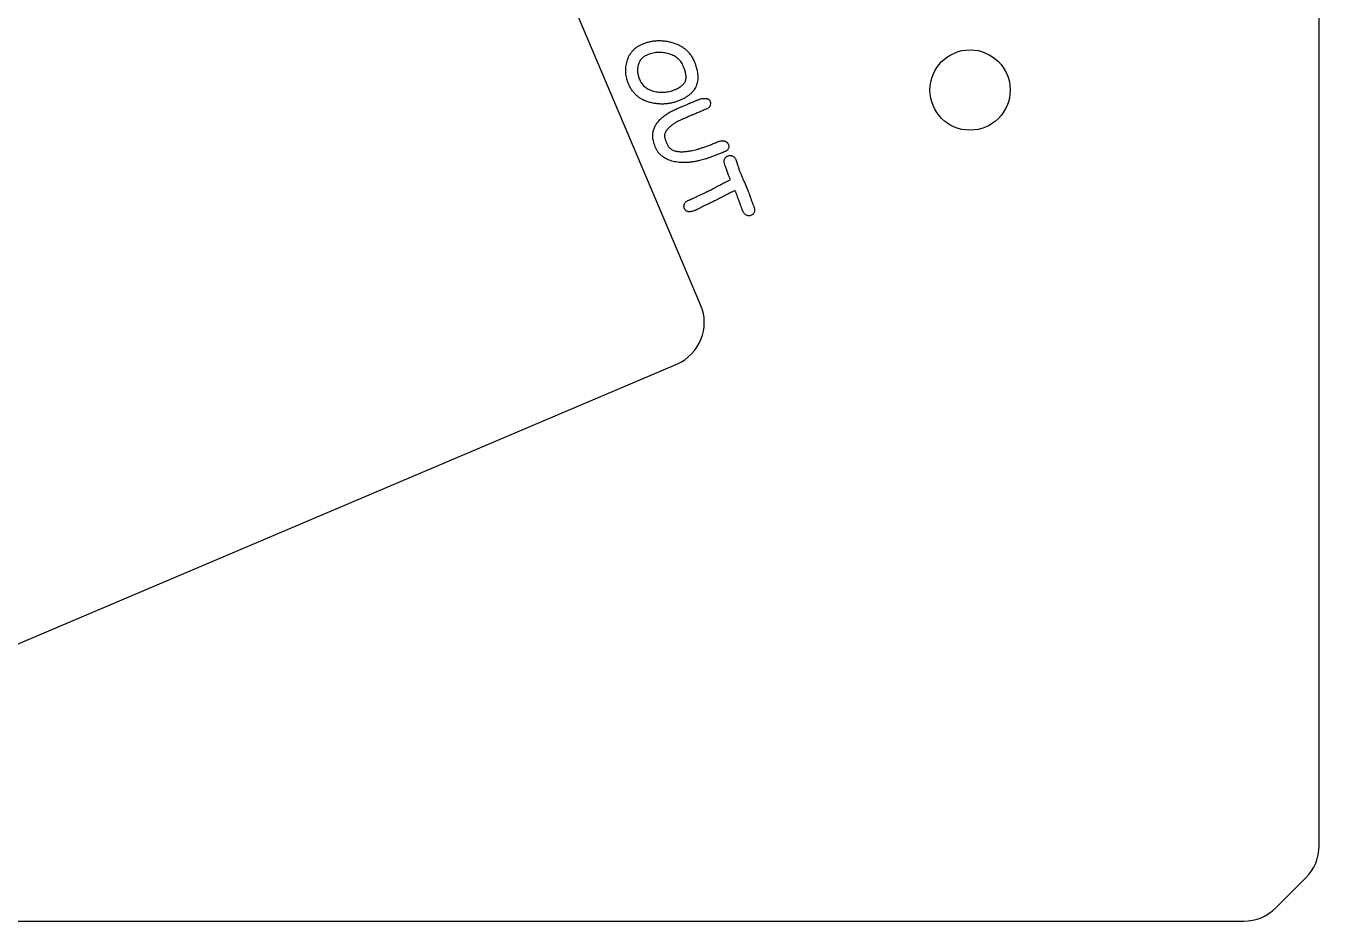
# Model space of a CAD drawing. Header units: millimetres. Extents: x -52 to 52, y -45 to 45.
# Drawn here: x -5.4 to 51.8, y -45 to -5.4 of the extents above; entities that cross this region are included whole.
import ezdxf

# ---------------------------------------------------------------- set-up
doc = ezdxf.new("R2010")
doc.units = ezdxf.units.MM

msp = doc.modelspace()

# ---------------------------------------------------------------- linework, layer by layer
at = {"color": 7, "linetype": 'Continuous', "lineweight": 25}
for p, q in [((51.75, -41.672), (51.75, 41.672)), ((24.411, -17.761), (9.109, 18.289)), ((25.729, -12.231), (25.689, -12.137)), ((-12.699, -35.686), (23.352, -20.384)), ((49.836, -44.414), (51.164, -43.086)), ((-48.422, -45), (48.422, -45))]:
    msp.add_line(p, q, dxfattribs=at)
msp.add_circle((36.318, -8.273), 1.775, dxfattribs=at)
for centre, start, end in [((22.57, -18.543), 293, 23), ((49.75, -41.672), 315, 0), ((48.422, -43), 270, 315)]:
    msp.add_arc(centre, 2, start, end, dxfattribs=at)
for points, knots in [([(21.157, -6.999), (21.171, -6.956), (21.198, -6.871), (21.254, -6.752), (21.322, -6.642), (21.401, -6.542), (21.491, -6.452), (21.593, -6.372), (21.705, -6.302), (21.787, -6.264), (21.829, -6.245)], [0, 0, 0, 0, 0.129991, 0.25572, 0.377929, 0.499233, 0.620109, 0.742624, 0.869112, 1, 1, 1, 1]), ([(21.829, -6.245), (21.879, -6.225), (21.98, -6.185), (22.135, -6.141), (22.292, -6.109), (22.45, -6.091), (22.61, -6.088), (22.772, -6.096), (22.935, -6.119), (23.044, -6.144), (23.098, -6.156)], [0, 0, 0, 0, 0.126033, 0.250091, 0.373018, 0.49568, 0.618492, 0.743229, 0.869882, 1, 1, 1, 1]), ([(23.098, -6.156), (23.129, -6.164), (23.189, -6.181), (23.276, -6.21), (23.361, -6.242), (23.441, -6.279), (23.518, -6.318), (23.59, -6.361), (23.66, -6.408), (23.725, -6.459), (23.788, -6.513), (23.846, -6.571), (23.9, -6.633), (23.951, -6.698), (23.998, -6.766), (24.042, -6.839), (24.082, -6.914), (24.106, -6.967), (24.117, -6.994)], [0, 0, 0, 0, 0.068829, 0.136377, 0.2016, 0.266023, 0.328705, 0.390604, 0.451721, 0.512181, 0.572027, 0.631727, 0.691533, 0.751661, 0.812667, 0.873843, 0.936345, 1, 1, 1, 1]), ([(22.033, -6.727), (22.009, -6.738), (21.962, -6.759), (21.897, -6.801), (21.839, -6.847), (21.788, -6.9), (21.742, -6.959), (21.705, -7.024), (21.673, -7.094), (21.658, -7.144), (21.65, -7.17)], [0, 0, 0, 0, 0.130299, 0.255242, 0.37717, 0.497696, 0.619197, 0.741666, 0.867823, 1, 1, 1, 1]), ([(22.952, -6.661), (22.912, -6.652), (22.834, -6.634), (22.716, -6.618), (22.599, -6.612), (22.483, -6.615), (22.368, -6.629), (22.255, -6.651), (22.142, -6.683), (22.07, -6.712), (22.033, -6.727)], [0, 0, 0, 0, 0.129933, 0.256335, 0.381119, 0.503924, 0.626878, 0.749542, 0.874093, 1, 1, 1, 1]), ([(23.638, -7.201), (23.622, -7.168), (23.591, -7.102), (23.532, -7.012), (23.461, -6.931), (23.38, -6.858), (23.288, -6.795), (23.185, -6.741), (23.073, -6.695), (22.993, -6.673), (22.952, -6.661)], [0, 0, 0, 0, 0.121313, 0.239744, 0.35737, 0.476687, 0.598678, 0.725732, 0.858839, 1, 1, 1, 1]), ([(21.235, -8.029), (21.217, -7.985), (21.183, -7.899), (21.144, -7.768), (21.118, -7.637), (21.102, -7.508), (21.098, -7.379), (21.105, -7.251), (21.124, -7.124), (21.146, -7.041), (21.157, -6.999)], [0, 0, 0, 0, 0.134057, 0.263547, 0.389704, 0.5131, 0.634564, 0.755628, 0.87729, 1, 1, 1, 1]), ([(21.65, -7.17), (21.644, -7.196), (21.632, -7.247), (21.622, -7.325), (21.62, -7.405), (21.625, -7.486), (21.636, -7.569), (21.656, -7.653), (21.681, -7.738), (21.704, -7.794), (21.716, -7.823)], [0, 0, 0, 0, 0.117836, 0.23562, 0.354264, 0.475651, 0.599786, 0.728514, 0.861592, 1, 1, 1, 1]), ([(24.117, -6.994), (24.138, -7.044), (24.178, -7.143), (24.225, -7.291), (24.259, -7.432), (24.279, -7.567), (24.288, -7.697), (24.282, -7.821), (24.263, -7.939), (24.231, -8.051), (24.186, -8.157), (24.127, -8.257), (24.055, -8.351), (23.97, -8.438), (23.872, -8.52), (23.761, -8.596), (23.637, -8.666), (23.548, -8.706), (23.502, -8.726)], [0, 0, 0, 0, 0.078006, 0.151154, 0.219965, 0.28461, 0.345898, 0.404402, 0.46083, 0.515627, 0.569955, 0.624305, 0.679895, 0.737523, 0.7977, 0.861245, 0.928561, 1, 1, 1, 1]), ([(23.748, -7.849), (23.753, -7.829), (23.763, -7.788), (23.768, -7.722), (23.765, -7.65), (23.755, -7.572), (23.738, -7.488), (23.712, -7.398), (23.679, -7.301), (23.652, -7.235), (23.638, -7.201)], [0, 0, 0, 0, 0.091339, 0.189519, 0.296893, 0.413795, 0.541946, 0.682227, 0.834947, 1, 1, 1, 1]), ([(21.716, -7.823), (21.731, -7.856), (21.761, -7.92), (21.821, -8.008), (21.89, -8.087), (21.97, -8.156), (22.06, -8.216), (22.161, -8.267), (22.271, -8.307), (22.35, -8.326), (22.39, -8.336)], [0, 0, 0, 0, 0.122218, 0.24164, 0.35958, 0.478012, 0.599976, 0.726298, 0.858999, 1, 1, 1, 1]), ([(23.298, -8.244), (23.328, -8.231), (23.386, -8.205), (23.466, -8.162), (23.537, -8.116), (23.598, -8.067), (23.65, -8.017), (23.692, -7.964), (23.726, -7.908), (23.741, -7.868), (23.748, -7.849)], [0, 0, 0, 0, 0.15903, 0.306323, 0.442625, 0.568726, 0.685442, 0.79558, 0.898997, 1, 1, 1, 1]), ([(22.253, -8.842), (22.223, -8.835), (22.163, -8.821), (22.075, -8.795), (21.992, -8.765), (21.912, -8.731), (21.835, -8.693), (21.762, -8.653), (21.693, -8.607), (21.627, -8.559), (21.565, -8.506), (21.507, -8.449), (21.452, -8.389), (21.401, -8.324), (21.354, -8.256), (21.31, -8.184), (21.27, -8.108), (21.247, -8.055), (21.235, -8.029)], [0, 0, 0, 0, 0.068819, 0.135946, 0.201172, 0.264946, 0.327631, 0.389247, 0.449865, 0.509851, 0.569693, 0.629649, 0.689373, 0.749721, 0.810939, 0.872679, 0.935758, 1, 1, 1, 1]), ([(22.39, -8.336), (22.428, -8.344), (22.504, -8.358), (22.618, -8.369), (22.733, -8.371), (22.847, -8.364), (22.96, -8.348), (23.074, -8.323), (23.187, -8.289), (23.261, -8.259), (23.298, -8.244)], [0, 0, 0, 0, 0.125452, 0.248935, 0.371872, 0.49439, 0.61792, 0.743117, 0.870229, 1, 1, 1, 1]), ([(23.502, -8.726), (23.451, -8.746), (23.351, -8.786), (23.197, -8.831), (23.042, -8.866), (22.886, -8.885), (22.729, -8.895), (22.571, -8.889), (22.411, -8.873), (22.306, -8.852), (22.253, -8.842)], [0, 0, 0, 0, 0.127726, 0.253689, 0.377719, 0.500409, 0.623616, 0.747596, 0.872672, 1, 1, 1, 1]), ([(22.313, -10.093), (22.321, -10.067), (22.336, -10.016), (22.365, -9.941), (22.4, -9.868), (22.441, -9.797), (22.488, -9.728), (22.54, -9.661), (22.598, -9.595), (22.661, -9.532), (22.731, -9.471), (22.806, -9.411), (22.886, -9.353), (22.973, -9.297), (23.065, -9.243), (23.163, -9.191), (23.267, -9.14), (23.338, -9.109), (23.375, -9.093)], [0, 0, 0, 0, 0.052979, 0.106008, 0.159499, 0.213604, 0.268564, 0.324839, 0.382423, 0.442049, 0.503419, 0.566692, 0.632325, 0.700793, 0.771396, 0.844785, 0.920725, 1, 1, 1, 1]), ([(23.375, -9.093), (23.391, -9.087), (23.426, -9.072), (23.485, -9.047), (23.554, -9.017), (23.63, -8.985), (23.706, -8.952), (23.776, -8.923), (23.834, -8.898), (23.87, -8.883), (23.886, -8.876)], [0, 0, 0, 0, 0.093896, 0.208322, 0.344238, 0.499316, 0.655762, 0.791678, 0.906104, 1, 1, 1, 1]), ([(23.886, -8.876), (23.898, -8.871), (23.927, -8.859), (23.974, -8.84), (24.028, -8.815), (24.09, -8.79), (24.15, -8.764), (24.206, -8.74), (24.253, -8.721), (24.281, -8.709), (24.294, -8.703)], [0, 0, 0, 0, 0.093621, 0.208334, 0.343449, 0.499146, 0.655351, 0.791666, 0.906379, 1, 1, 1, 1]), ([(24.693, -9.102), (24.674, -9.11), (24.633, -9.128), (24.564, -9.157), (24.482, -9.192), (24.392, -9.23), (24.301, -9.268), (24.219, -9.303), (24.15, -9.332), (24.108, -9.35), (24.089, -9.358)], [0, 0, 0, 0, 0.092857, 0.207016, 0.342943, 0.499016, 0.655089, 0.791017, 0.905987, 1, 1, 1, 1]), ([(24.294, -8.703), (24.317, -8.694), (24.363, -8.676), (24.434, -8.656), (24.507, -8.645), (24.555, -8.642), (24.579, -8.641)], [0, 0, 0, 0, 0.25617, 0.505671, 0.75311, 1, 1, 1, 1]), ([(24.579, -8.641), (24.594, -8.641), (24.624, -8.641), (24.665, -8.645), (24.703, -8.655), (24.736, -8.667), (24.765, -8.684), (24.789, -8.704), (24.809, -8.729), (24.818, -8.748), (24.823, -8.758)], [0, 0, 0, 0, 0.158713, 0.304206, 0.436698, 0.558698, 0.673053, 0.781319, 0.888594, 1, 1, 1, 1]), ([(24.83, -8.951), (24.824, -8.968), (24.812, -9.001), (24.781, -9.043), (24.742, -9.079), (24.71, -9.094), (24.693, -9.102)], [0, 0, 0, 0, 0.253436, 0.49568, 0.740785, 1, 1, 1, 1]), ([(24.823, -8.758), (24.829, -8.773), (24.84, -8.804), (24.846, -8.853), (24.843, -8.903), (24.835, -8.935), (24.83, -8.951)], [0, 0, 0, 0, 0.2527739, 0.4950182, 0.7443259, 1, 1, 1, 1]), ([(23.583, -9.573), (23.538, -9.593), (23.452, -9.631), (23.329, -9.699), (23.214, -9.772), (23.143, -9.826), (23.107, -9.853)], [0, 0, 0, 0, 0.261641, 0.513944, 0.760021, 1, 1, 1, 1]), ([(24.089, -9.358), (24.073, -9.365), (24.038, -9.379), (23.98, -9.405), (23.911, -9.433), (23.836, -9.466), (23.76, -9.498), (23.691, -9.527), (23.633, -9.552), (23.598, -9.567), (23.583, -9.573)], [0, 0, 0, 0, 0.093401, 0.207933, 0.343745, 0.500692, 0.657226, 0.793038, 0.90757, 1, 1, 1, 1]), ([(22.428, -10.839), (22.413, -10.802), (22.384, -10.731), (22.348, -10.625), (22.321, -10.524), (22.303, -10.428), (22.292, -10.337), (22.29, -10.251), (22.296, -10.169), (22.308, -10.118), (22.313, -10.093)], [0, 0, 0, 0, 0.1549529, 0.3003583, 0.4360237, 0.5634566, 0.682577, 0.7941608, 0.8993274, 1, 1, 1, 1]), ([(22.816, -10.244), (22.815, -10.254), (22.811, -10.275), (22.812, -10.31), (22.818, -10.35), (22.828, -10.397), (22.842, -10.449), (22.861, -10.507), (22.884, -10.571), (22.902, -10.616), (22.911, -10.639)], [0, 0, 0, 0, 0.0698011, 0.1544246, 0.2539508, 0.3692854, 0.5006381, 0.6500456, 0.8164307, 1, 1, 1, 1]), ([(23.107, -9.853), (23.088, -9.869), (23.05, -9.9), (22.998, -9.949), (22.952, -9.998), (22.913, -10.047), (22.878, -10.096), (22.851, -10.145), (22.83, -10.194), (22.821, -10.228), (22.816, -10.244)], [0, 0, 0, 0, 0.152256, 0.29658, 0.431015, 0.55792, 0.676926, 0.790162, 0.896707, 1, 1, 1, 1]), ([(22.765, -11.239), (22.746, -11.225), (22.708, -11.198), (22.656, -11.153), (22.606, -11.107), (22.562, -11.058), (22.522, -11.007), (22.486, -10.953), (22.454, -10.897), (22.437, -10.858), (22.428, -10.839)], [0, 0, 0, 0, 0.133553, 0.263607, 0.390163, 0.515291, 0.637293, 0.75833, 0.879451, 1, 1, 1, 1]), ([(22.911, -10.639), (22.92, -10.659), (22.937, -10.698), (22.971, -10.752), (23.009, -10.801), (23.053, -10.844), (23.102, -10.882), (23.157, -10.915), (23.217, -10.943), (23.282, -10.965), (23.353, -10.982), (23.429, -10.994), (23.51, -11.001), (23.596, -11.002), (23.688, -10.998), (23.785, -10.989), (23.887, -10.975), (23.957, -10.962), (23.993, -10.956)], [0, 0, 0, 0, 0.053114, 0.104107, 0.15444, 0.204082, 0.254787, 0.30634, 0.359881, 0.415759, 0.474384, 0.536895, 0.6031, 0.673317, 0.747834, 0.826836, 0.910995, 1, 1, 1, 1]), ([(23.993, -10.956), (24.033, -10.947), (24.116, -10.93), (24.244, -10.896), (24.382, -10.855), (24.529, -10.807), (24.686, -10.752), (24.852, -10.69), (25.027, -10.62), (25.147, -10.57), (25.208, -10.544)], [0, 0, 0, 0, 0.094954, 0.198281, 0.309998, 0.430193, 0.559512, 0.697602, 0.844361, 1, 1, 1, 1]), ([(25.208, -10.544), (25.225, -10.538), (25.259, -10.525), (25.312, -10.515), (25.368, -10.512), (25.405, -10.516), (25.424, -10.518)], [0, 0, 0, 0, 0.244603, 0.491234, 0.741515, 1, 1, 1, 1]), ([(25.424, -10.518), (25.436, -10.52), (25.461, -10.524), (25.495, -10.535), (25.527, -10.55), (25.556, -10.568), (25.581, -10.591), (25.604, -10.616), (25.623, -10.646), (25.633, -10.667), (25.638, -10.678)], [0, 0, 0, 0, 0.134413, 0.263947, 0.386421, 0.506872, 0.62498, 0.745993, 0.869294, 1, 1, 1, 1]), ([(25.638, -10.678), (25.645, -10.697), (25.657, -10.732), (25.66, -10.787), (25.648, -10.84), (25.63, -10.87), (25.621, -10.886)], [0, 0, 0, 0, 0.266366, 0.508435, 0.748132, 1, 1, 1, 1]), ([(23.192, -11.427), (23.154, -11.417), (23.079, -11.397), (22.969, -11.354), (22.864, -11.302), (22.798, -11.26), (22.765, -11.239)], [0, 0, 0, 0, 0.251436, 0.499754, 0.749091, 1, 1, 1, 1]), ([(24.368, -11.391), (24.315, -11.404), (24.21, -11.428), (24.053, -11.454), (23.9, -11.472), (23.75, -11.481), (23.605, -11.481), (23.464, -11.472), (23.326, -11.455), (23.237, -11.436), (23.192, -11.427)], [0, 0, 0, 0, 0.13833, 0.272306, 0.401944, 0.527496, 0.649909, 0.769133, 0.885702, 1, 1, 1, 1]), ([(25.493, -10.992), (25.436, -11.016), (25.325, -11.062), (25.162, -11.128), (25.008, -11.187), (24.863, -11.24), (24.727, -11.287), (24.6, -11.328), (24.481, -11.363), (24.405, -11.382), (24.368, -11.391)], [0, 0, 0, 0, 0.155768, 0.302353, 0.440233, 0.569616, 0.689919, 0.801655, 0.905034, 1, 1, 1, 1]), ([(25.457, -11.488), (25.455, -11.471), (25.451, -11.437), (25.452, -11.388), (25.46, -11.344), (25.476, -11.303), (25.498, -11.267), (25.529, -11.236), (25.566, -11.209), (25.594, -11.196), (25.609, -11.189)], [0, 0, 0, 0, 0.14434, 0.275389, 0.397665, 0.51462, 0.62806, 0.744159, 0.867288, 1, 1, 1, 1]), ([(25.621, -10.886), (25.613, -10.897), (25.596, -10.92), (25.566, -10.949), (25.532, -10.973), (25.506, -10.985), (25.493, -10.992)], [0, 0, 0, 0, 0.2488, 0.498056, 0.743474, 1, 1, 1, 1]), ([(25.609, -11.189), (25.624, -11.183), (25.655, -11.172), (25.704, -11.167), (25.754, -11.17), (25.786, -11.179), (25.803, -11.184)], [0, 0, 0, 0, 0.2484623, 0.4897309, 0.7386049, 1, 1, 1, 1]), ([(25.803, -11.184), (25.822, -11.191), (25.859, -11.205), (25.906, -11.243), (25.944, -11.292), (25.959, -11.33), (25.967, -11.35)], [0, 0, 0, 0, 0.2512428, 0.4911017, 0.738085, 1, 1, 1, 1]), ([(25.967, -11.35), (25.969, -11.356), (25.974, -11.37), (25.982, -11.394), (25.992, -11.424), (26.004, -11.459), (26.016, -11.499), (26.031, -11.545), (26.047, -11.596), (26.058, -11.631), (26.064, -11.65)], [0, 0, 0, 0, 0.064364, 0.143777, 0.242316, 0.359985, 0.492735, 0.644619, 0.81389, 1, 1, 1, 1]), ([(25.689, -12.137), (25.676, -12.105), (25.649, -12.042), (25.612, -11.949), (25.577, -11.861), (25.547, -11.777), (25.519, -11.698), (25.496, -11.624), (25.475, -11.555), (25.463, -11.51), (25.457, -11.488)], [0, 0, 0, 0, 0.152609, 0.298197, 0.434916, 0.564367, 0.685023, 0.797724, 0.902776, 1, 1, 1, 1]), ([(26.064, -11.65), (26.073, -11.68), (26.09, -11.736), (26.118, -11.816), (26.142, -11.886), (26.16, -11.929), (26.168, -11.949)], [0, 0, 0, 0, 0.294863, 0.559621, 0.794975, 1, 1, 1, 1]), ([(26.168, -11.949), (26.177, -11.969), (26.197, -12.015), (26.23, -12.091), (26.269, -12.18), (26.312, -12.278), (26.356, -12.376), (26.396, -12.466), (26.429, -12.541), (26.448, -12.588), (26.457, -12.608)], [0, 0, 0, 0, 0.093591, 0.208392, 0.343346, 0.499836, 0.655592, 0.790869, 0.90567, 1, 1, 1, 1]), ([(24.47, -12.869), (24.491, -12.86), (24.534, -12.841), (24.601, -12.81), (24.673, -12.777), (24.749, -12.739), (24.831, -12.699), (24.917, -12.654), (25.008, -12.607), (25.07, -12.573), (25.102, -12.556)], [0, 0, 0, 0, 0.096654, 0.201309, 0.313645, 0.434386, 0.563566, 0.701198, 0.846547, 1, 1, 1, 1]), ([(25.102, -12.556), (25.138, -12.537), (25.208, -12.5), (25.307, -12.446), (25.399, -12.398), (25.481, -12.355), (25.555, -12.316), (25.621, -12.284), (25.678, -12.255), (25.713, -12.238), (25.729, -12.231)], [0, 0, 0, 0, 0.174828, 0.334621, 0.480827, 0.613108, 0.731084, 0.834764, 0.924522, 1, 1, 1, 1]), ([(23.828, -13.169), (23.839, -13.164), (23.864, -13.153), (23.904, -13.137), (23.945, -13.119), (23.971, -13.108), (23.982, -13.103)], [0, 0, 0, 0, 0.203084, 0.491599, 0.786008, 1, 1, 1, 1]), ([(23.982, -13.103), (23.998, -13.097), (24.032, -13.082), (24.088, -13.055), (24.153, -13.023), (24.225, -12.987), (24.298, -12.95), (24.364, -12.918), (24.42, -12.891), (24.454, -12.876), (24.47, -12.869)], [0, 0, 0, 0, 0.093352, 0.206699, 0.342483, 0.497866, 0.654684, 0.790469, 0.905238, 1, 1, 1, 1]), ([(25.232, -13.067), (25.196, -13.086), (25.125, -13.123), (25.023, -13.175), (24.926, -13.225), (24.834, -13.269), (24.748, -13.311), (24.668, -13.348), (24.593, -13.383), (24.544, -13.403), (24.521, -13.413)], [0, 0, 0, 0, 0.154195, 0.29987, 0.437682, 0.566334, 0.687461, 0.799778, 0.904273, 1, 1, 1, 1]), ([(25.933, -12.712), (25.915, -12.721), (25.875, -12.739), (25.811, -12.771), (25.737, -12.807), (25.654, -12.849), (25.562, -12.896), (25.46, -12.949), (25.349, -13.005), (25.272, -13.046), (25.232, -13.067)], [0, 0, 0, 0, 0.077365, 0.167551, 0.272547, 0.390379, 0.522364, 0.667532, 0.827172, 1, 1, 1, 1]), ([(26.111, -13.179), (26.102, -13.154), (26.085, -13.106), (26.059, -13.036), (26.036, -12.97), (26.012, -12.909), (25.991, -12.853), (25.971, -12.802), (25.952, -12.755), (25.939, -12.726), (25.933, -12.712)], [0, 0, 0, 0, 0.158589, 0.308766, 0.447961, 0.57807, 0.698285, 0.807949, 0.909228, 1, 1, 1, 1]), ([(26.457, -12.608), (26.462, -12.621), (26.473, -12.647), (26.49, -12.688), (26.507, -12.734), (26.526, -12.784), (26.546, -12.839), (26.568, -12.899), (26.591, -12.963), (26.614, -13.031), (26.638, -13.098), (26.66, -13.162), (26.682, -13.222), (26.703, -13.277), (26.721, -13.328), (26.739, -13.373), (26.756, -13.415), (26.766, -13.441), (26.772, -13.453)], [0, 0, 0, 0, 0.043772, 0.093624, 0.147897, 0.207657, 0.273283, 0.343574, 0.419351, 0.500188, 0.581236, 0.656798, 0.727088, 0.792336, 0.851872, 0.906376, 0.956228, 1, 1, 1, 1]), ([(23.695, -13.515), (23.689, -13.499), (23.678, -13.468), (23.672, -13.42), (23.674, -13.37), (23.682, -13.339), (23.687, -13.323)], [0, 0, 0, 0, 0.253605, 0.497515, 0.745437, 1, 1, 1, 1]), ([(23.687, -13.323), (23.694, -13.305), (23.707, -13.272), (23.739, -13.228), (23.779, -13.192), (23.812, -13.177), (23.828, -13.169)], [0, 0, 0, 0, 0.258528, 0.500824, 0.746416, 1, 1, 1, 1]), ([(23.916, -13.655), (23.903, -13.654), (23.877, -13.652), (23.84, -13.643), (23.807, -13.631), (23.777, -13.615), (23.751, -13.596), (23.729, -13.572), (23.709, -13.545), (23.699, -13.525), (23.695, -13.515)], [0, 0, 0, 0, 0.14479, 0.279781, 0.406401, 0.526686, 0.643005, 0.758009, 0.876015, 1, 1, 1, 1]), ([(24.173, -13.59), (24.151, -13.599), (24.108, -13.617), (24.043, -13.636), (23.979, -13.65), (23.937, -13.653), (23.916, -13.655)], [0, 0, 0, 0, 0.26622, 0.520596, 0.765426, 1, 1, 1, 1]), ([(24.521, -13.413), (24.51, -13.418), (24.485, -13.429), (24.444, -13.449), (24.398, -13.474), (24.346, -13.502), (24.295, -13.53), (24.249, -13.555), (24.209, -13.575), (24.184, -13.586), (24.173, -13.59)], [0, 0, 0, 0, 0.094084, 0.209276, 0.345021, 0.501316, 0.656309, 0.792054, 0.905916, 1, 1, 1, 1]), ([(26.286, -13.647), (26.281, -13.634), (26.269, -13.605), (26.251, -13.56), (26.231, -13.51), (26.21, -13.454), (26.188, -13.393), (26.163, -13.327), (26.137, -13.255), (26.12, -13.205), (26.111, -13.179)], [0, 0, 0, 0, 0.085208, 0.18246, 0.290689, 0.409897, 0.540765, 0.682621, 0.835465, 1, 1, 1, 1]), ([(26.641, -13.81), (26.624, -13.817), (26.591, -13.829), (26.539, -13.833), (26.486, -13.827), (26.435, -13.808), (26.388, -13.781), (26.346, -13.744), (26.311, -13.7), (26.294, -13.665), (26.286, -13.647)], [0, 0, 0, 0, 0.122757, 0.240217, 0.358105, 0.483383, 0.610836, 0.735138, 0.863853, 1, 1, 1, 1]), ([(26.772, -13.453), (26.778, -13.471), (26.791, -13.505), (26.799, -13.56), (26.795, -13.614), (26.781, -13.665), (26.759, -13.713), (26.727, -13.754), (26.688, -13.788), (26.657, -13.803), (26.641, -13.81)], [0, 0, 0, 0, 0.134902, 0.2615368, 0.3858323, 0.512782, 0.6365383, 0.7551206, 0.8750115, 1, 1, 1, 1])]:
    msp.add_open_spline(points, degree=3, knots=knots, dxfattribs=at)

doc.saveas('drawing.dxf')
